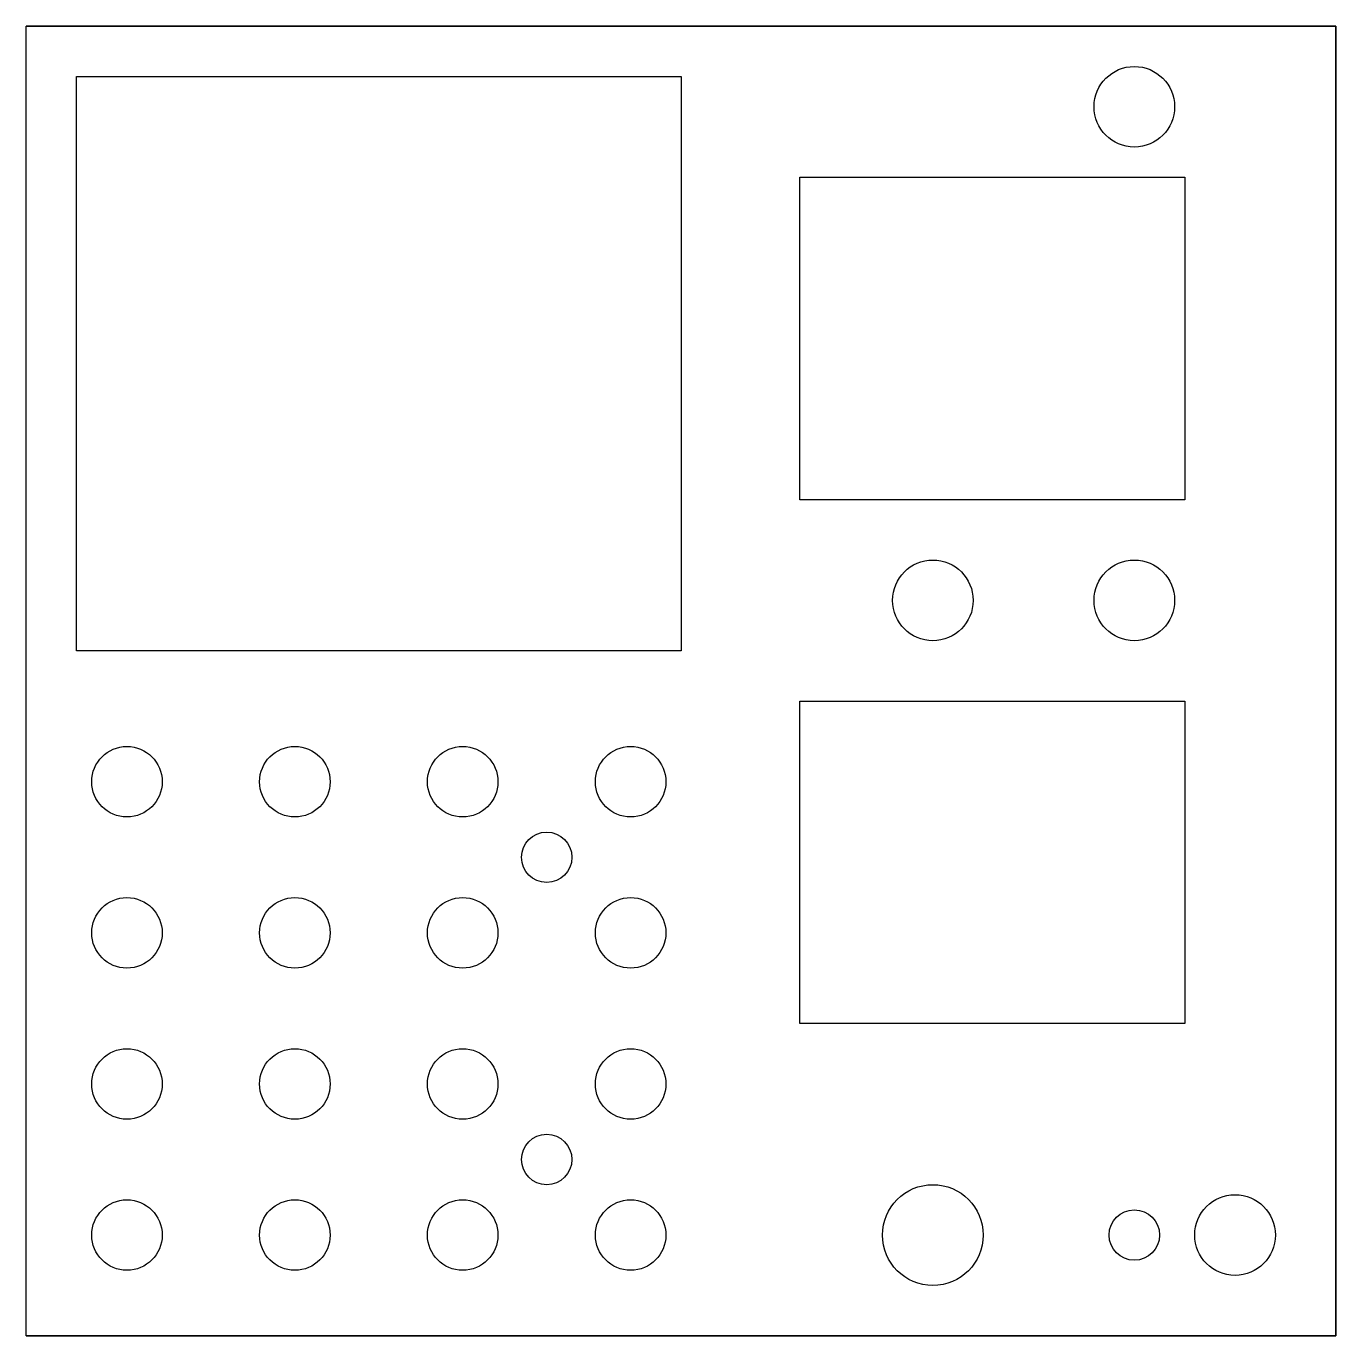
# Model space of a CAD drawing. Header units: centimetres. Extents: x 0 to 13, y 0 to 13.
import ezdxf

# ---------------------------------------------------------------- set-up
doc = ezdxf.new("R2010")
doc.units = ezdxf.units.CM
doc.layers.get('0').update_dxf_attribs({"linetype": 'CONTINUOUS'})

msp = doc.modelspace()

# ---------------------------------------------------------------- linework, layer by layer
for p, q in [((13, 13), (0, 13)), ((13, 0), (13, 13)), ((0, 0), (13, 0))]:
    msp.add_line(p, q)
for points in [[(0, 0), (0, 13), (13, 13), (13, 0)], [(6.5, 6.8), (0.5, 6.8), (0.5, 12.5), (6.5, 12.5)], [(11.5, 8.3), (7.68, 8.3), (7.68, 11.5), (11.5, 11.5)], [(11.5, 3.1), (7.68, 3.1), (7.68, 6.3), (11.5, 6.3)]]:
    msp.add_lwpolyline(points, close=True)
for centre, radius in [((11, 12.2), 0.4), ((9, 7.3), 0.4), ((11, 7.3), 0.4), ((1, 5.5), 0.35), ((2.667, 5.5), 0.35), ((4.333, 5.5), 0.35), ((6, 5.5), 0.35), ((5.167, 4.75), 0.25), ((1, 4), 0.35), ((2.667, 4), 0.35), ((4.333, 4), 0.35), ((6, 4), 0.35), ((1, 2.5), 0.35), ((2.667, 2.5), 0.35), ((4.333, 2.5), 0.35), ((6, 2.5), 0.35), ((5.167, 1.75), 0.25), ((9, 1), 0.5), ((1, 1), 0.35), ((2.667, 1), 0.35), ((4.333, 1), 0.35), ((6, 1), 0.35), ((12, 1), 0.4), ((11, 1), 0.25)]:
    msp.add_circle(centre, radius)

doc.saveas('drawing.dxf')
